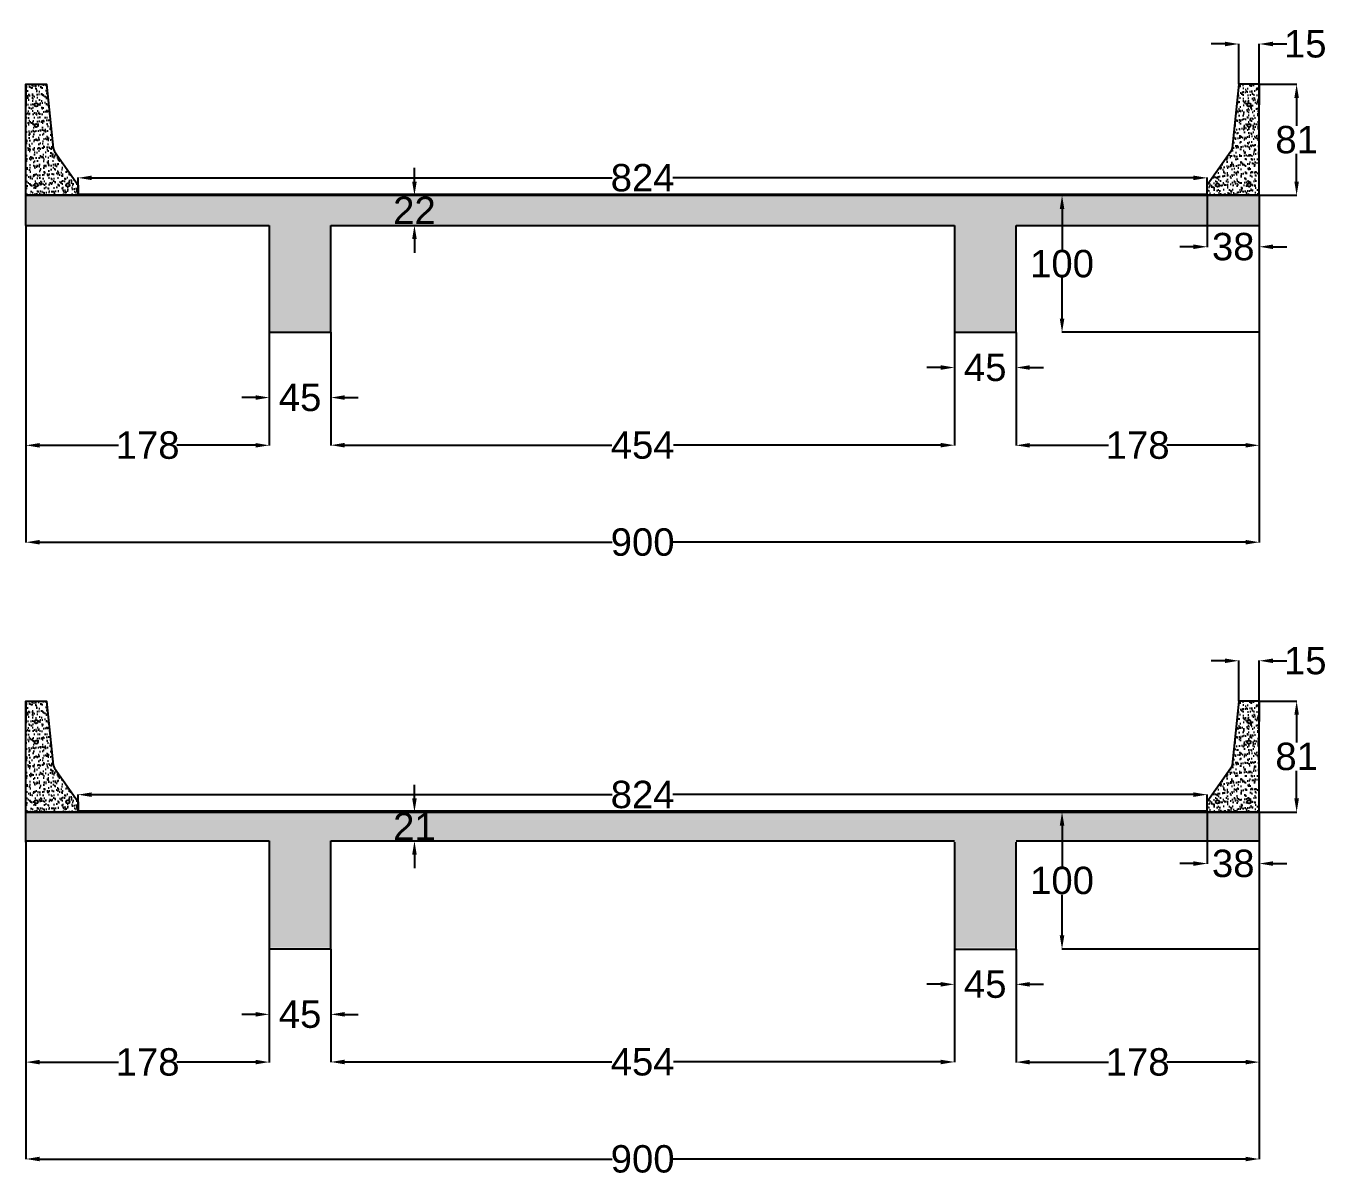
# Model space of a CAD drawing. Header units: millimetres. Extents: x -100 to 3488, y -647 to 193.
# Drawn here: x 1228 to 2177, y -647 to 193 of the extents above; entities that cross this region are included whole.
import ezdxf

# ---------------------------------------------------------------- set-up
doc = ezdxf.new("R2010")
doc.units = ezdxf.units.MM
for name, color, linetype in [('BARREIRA', 5, 'Continuous'), ('Cotas', 10, 'Continuous'), ('LONG. E TAB.', 3, 'Continuous'), ('PAVIMENTO', 250, 'Continuous')]:
    doc.layers.add(name, color=color, linetype=linetype)
doc.styles.get("Standard").update_dxf_attribs({"font": 'arial.ttf'})
doc.dimstyles.new('Annotative', dxfattribs={"dimtxt": 0.15, "dimasz": 0.1, "dimexe": 0.1, "dimexo": 0.03, "dimgap": 0.09, "dimtad": 0, "dimtih": 1, "dimtoh": 1, "dimdec": 3, "dimzin": 0, "dimdsep": 46, "dimtxsty": 'Standard', "dimcen": 0.09, "dimadec": 0, "dimazin": 0, "dimtfac": 1, "dimtdec": 3, "dimtofl": 0, "dimtmove": 0, "dimatfit": 3, "dimfxl": 1, "dimtolj": 1, "dimtzin": 0, "dimarcsym": 1})
doc.dimstyles.get("Standard").update_dxf_attribs({"dimtxt": 0.18, "dimasz": 0.18, "dimexe": 0.18, "dimexo": 0.0625, "dimgap": 0.09, "dimtad": 0, "dimtih": 1, "dimtoh": 1, "dimdec": 4, "dimzin": 0, "dimdsep": 46, "dimtxsty": 'Standard', "dimcen": 0.09, "dimadec": 0, "dimazin": 0, "dimtfac": 1, "dimtdec": 4, "dimtofl": 0, "dimtmove": 0, "dimatfit": 3, "dimfxl": 1, "dimtolj": 1, "dimtzin": 0, "dimarcsym": 0})

# ---------------------------------------------------------------- blocks, each defined once
blk = doc.blocks.new('*D140')
at = {"color": 0, "lineweight": -2, "transparency": 16777216}
for p, q in [((1228.19, 47.46), (1228.19, -183.86)), ((2128.19, 47.46), (2128.19, -183.86)), ((1238.19, -183.68), (1656.04, -183.68)), ((2118.19, -183.68), (1700.34, -183.68))]:
    blk.add_line(p, q, dxfattribs=at)
at = {"color": 0, "transparency": 16777216}
for points in [[(1238.19, -182.01), (1238.19, -185.35), (1228.19, -183.68)], [(2118.19, -182.01), (2118.19, -185.35), (2128.19, -183.68)]]:
    blk.add_solid(points, dxfattribs=at)
at = {"layer": 'Defpoints', "color": 0, "transparency": 16777216}
for p in [(1228.19, 47.53), (2128.19, 47.53), (2128.19, -183.68)]:
    blk.add_point(p, dxfattribs=at)
at = {"color": 0, "transparency": 16777216, "insert": (1678.19, -183.68), "char_height": 20, "attachment_point": 5}
blk.add_mtext('\\A1;900', dxfattribs=at)
blk = doc.blocks.new('*D141')
at = {"color": 0, "lineweight": -2, "transparency": 16777216}
for p, q in [((1450.69, -30.45), (1450.69, -113.04)), ((1905.69, -30.53), (1905.69, -113.04)), ((1460.69, -112.86), (1655.65, -112.86)), ((1895.69, -112.86), (1700.74, -112.86))]:
    blk.add_line(p, q, dxfattribs=at)
at = {"color": 0, "transparency": 16777216}
for points in [[(1460.69, -111.19), (1460.69, -114.52), (1450.69, -112.86)], [(1895.69, -111.19), (1895.69, -114.52), (1905.69, -112.86)]]:
    blk.add_solid(points, dxfattribs=at)
at = {"layer": 'Defpoints', "color": 0, "transparency": 16777216}
for p in [(1450.69, -30.39), (1905.69, -30.47), (1905.69, -112.86)]:
    blk.add_point(p, dxfattribs=at)
at = {"color": 0, "transparency": 16777216, "insert": (1678.19, -112.86), "char_height": 20, "attachment_point": 5}
blk.add_mtext('\\A1;454', dxfattribs=at)
blk = doc.blocks.new('*D143')
at = {"color": 0, "lineweight": -2, "transparency": 16777216}
for p, q in [((1266.19, 70.39), (1266.19, 82.42)), ((1276.19, 82.24), (1656.04, 82.24)), ((2080.19, 82.24), (1700.35, 82.24)), ((2090.19, 70.39), (2090.19, 82.42))]:
    blk.add_line(p, q, dxfattribs=at)
at = {"color": 0, "transparency": 16777216}
for points in [[(1276.19, 83.91), (1276.19, 80.57), (1266.19, 82.24)], [(2080.19, 83.91), (2080.19, 80.57), (2090.19, 82.24)]]:
    blk.add_solid(points, dxfattribs=at)
at = {"layer": 'Defpoints', "color": 0, "transparency": 16777216}
for p in [(2090.19, 82.24), (1266.19, 70.33), (2090.19, 70.33)]:
    blk.add_point(p, dxfattribs=at)
at = {"color": 0, "transparency": 16777216, "insert": (1678.19, 82.24), "char_height": 20, "attachment_point": 5}
blk.add_mtext('\\A1;824', dxfattribs=at)
blk = doc.blocks.new('*D147')
at = {"color": 0, "lineweight": -2, "transparency": 16777216}
for p, q in [((2128.26, 150.53), (2155.63, 150.53)), ((2155.45, 140.53), (2155.45, 120.33)), ((2155.45, 79.53), (2155.45, 99.72)), ((2128.26, 69.53), (2155.63, 69.53))]:
    blk.add_line(p, q, dxfattribs=at)
at = {"color": 0, "transparency": 16777216}
for points in [[(2153.79, 140.53), (2157.12, 140.53), (2155.45, 150.53)], [(2153.79, 79.53), (2157.12, 79.53), (2155.45, 69.53)]]:
    blk.add_solid(points, dxfattribs=at)
at = {"layer": 'Defpoints', "color": 0, "transparency": 16777216}
for p in [(2128.19, 150.53), (2128.19, 69.53), (2155.45, 69.53)]:
    blk.add_point(p, dxfattribs=at)
at = {"color": 0, "transparency": 16777216, "insert": (2155.45, 110.03), "char_height": 20, "attachment_point": 5}
blk.add_mtext('\\A1;81', dxfattribs=at)
blk = doc.blocks.new('*D149')
at = {"color": 0, "lineweight": -2, "transparency": 16777216}
for p, q in [((2090.19, 69.46), (2090.19, 31.77)), ((2128.19, 69.46), (2128.19, 31.77)), ((2080.19, 31.95), (2070.19, 31.95)), ((2138.19, 31.95), (2148.19, 31.95))]:
    blk.add_line(p, q, dxfattribs=at)
at = {"color": 0, "transparency": 16777216}
for points in [[(2080.19, 33.62), (2080.19, 30.29), (2090.19, 31.95)], [(2138.19, 33.62), (2138.19, 30.29), (2128.19, 31.95)]]:
    blk.add_solid(points, dxfattribs=at)
at = {"layer": 'Defpoints', "color": 0, "transparency": 16777216}
for p in [(2090.19, 69.53), (2128.19, 69.53), (2090.19, 31.95)]:
    blk.add_point(p, dxfattribs=at)
at = {"color": 0, "transparency": 16777216, "insert": (2109.19, 31.95), "char_height": 20, "attachment_point": 5}
blk.add_mtext('\\A1;38', dxfattribs=at)
blk = doc.blocks.new('*D150')
at = {"color": 0, "lineweight": -2, "transparency": 16777216}
for p, q in [((1905.69, -30.53), (1905.69, -56.36)), ((1950.69, -30.54), (1950.69, -56.36)), ((1895.69, -56.18), (1885.69, -56.18)), ((1960.69, -56.18), (1970.69, -56.18))]:
    blk.add_line(p, q, dxfattribs=at)
at = {"color": 0, "transparency": 16777216}
for points in [[(1895.69, -54.51), (1895.69, -57.85), (1905.69, -56.18)], [(1960.69, -54.51), (1960.69, -57.85), (1950.69, -56.18)]]:
    blk.add_solid(points, dxfattribs=at)
at = {"layer": 'Defpoints', "color": 0, "transparency": 16777216}
for p in [(1905.69, -30.47), (1950.69, -30.47), (1950.69, -56.18)]:
    blk.add_point(p, dxfattribs=at)
at = {"color": 0, "transparency": 16777216, "insert": (1928.19, -56.18), "char_height": 20, "attachment_point": 5}
blk.add_mtext('\\A1;45', dxfattribs=at)
blk = doc.blocks.new('*D151')
at = {"color": 0, "lineweight": -2, "transparency": 16777216}
for p, q in [((1405.69, -30.45), (1405.69, -78.27)), ((1450.69, -30.45), (1450.69, -78.27)), ((1395.69, -78.09), (1385.69, -78.09)), ((1460.69, -78.09), (1470.69, -78.09))]:
    blk.add_line(p, q, dxfattribs=at)
at = {"color": 0, "transparency": 16777216}
for points in [[(1395.69, -76.43), (1395.69, -79.76), (1405.69, -78.09)], [(1460.69, -76.43), (1460.69, -79.76), (1450.69, -78.09)]]:
    blk.add_solid(points, dxfattribs=at)
at = {"layer": 'Defpoints', "color": 0, "transparency": 16777216}
for p in [(1405.69, -30.39), (1450.69, -30.39), (1405.69, -78.09)]:
    blk.add_point(p, dxfattribs=at)
at = {"color": 0, "transparency": 16777216, "insert": (1428.19, -78.09), "char_height": 20, "attachment_point": 5}
blk.add_mtext('\\A1;45', dxfattribs=at)
blk = doc.blocks.new('*D152')
at = {"color": 0, "lineweight": -2, "transparency": 16777216}
for p, q in [((2128.19, 47.46), (2128.19, -113.13)), ((1950.69, -30.54), (1950.69, -113.13)), ((1960.69, -112.95), (2018.18, -112.95)), ((2118.19, -112.95), (2060.71, -112.95))]:
    blk.add_line(p, q, dxfattribs=at)
at = {"color": 0, "transparency": 16777216}
for points in [[(1960.69, -111.28), (1960.69, -114.61), (1950.69, -112.95)], [(2118.19, -111.28), (2118.19, -114.61), (2128.19, -112.95)]]:
    blk.add_solid(points, dxfattribs=at)
at = {"layer": 'Defpoints', "color": 0, "transparency": 16777216}
for p in [(2128.19, 47.53), (1950.69, -30.47), (2128.19, -112.95)]:
    blk.add_point(p, dxfattribs=at)
at = {"color": 0, "transparency": 16777216, "insert": (2039.44, -112.95), "char_height": 20, "attachment_point": 5}
blk.add_mtext('\\A1;178', dxfattribs=at)
blk = doc.blocks.new('*D153')
at = {"color": 0, "lineweight": -2, "transparency": 16777216}
for p, q in [((1405.69, -30.45), (1405.69, -113.13)), ((1228.19, -52.54), (1228.19, -113.13)), ((1238.19, -112.95), (1295.68, -112.95)), ((1395.69, -112.95), (1338.21, -112.95))]:
    blk.add_line(p, q, dxfattribs=at)
at = {"color": 0, "transparency": 16777216}
for points in [[(1238.19, -111.28), (1238.19, -114.61), (1228.19, -112.95)], [(1395.69, -111.28), (1395.69, -114.61), (1405.69, -112.95)]]:
    blk.add_solid(points, dxfattribs=at)
at = {"layer": 'Defpoints', "color": 0, "transparency": 16777216}
for p in [(1405.69, -30.39), (1228.19, -52.47), (1228.19, -112.95)]:
    blk.add_point(p, dxfattribs=at)
at = {"color": 0, "transparency": 16777216, "insert": (1316.94, -112.95), "char_height": 20, "attachment_point": 5}
blk.add_mtext('\\A1;178', dxfattribs=at)
blk = doc.blocks.new('*D134')
at = {"layer": 'Cotas', "color": 0, "lineweight": -2, "ltscale": 80, "transparency": 16777216}
for p, q in [((1461.44, 70.23), (1461.44, 70.09)), ((1461.44, 69.63), (1461.44, 69.76)), ((1461.47, 70.33), (1461.54, 70.33)), ((1461.47, 69.53), (1461.54, 69.53))]:
    blk.add_line(p, q, dxfattribs=at)
at = {"layer": 'Cotas', "color": 0, "ltscale": 80, "transparency": 16777216}
for points in [[(1461.43, 70.23), (1461.46, 70.23), (1461.44, 70.33)], [(1461.43, 69.63), (1461.46, 69.63), (1461.44, 69.53)]]:
    blk.add_solid(points, dxfattribs=at)
at = {"layer": 'Defpoints', "color": 0, "ltscale": 80, "transparency": 16777216}
for p in [(1461.44, 70.33), (1461.44, 70.33), (1461.44, 69.53)]:
    blk.add_point(p, dxfattribs=at)
at = {"layer": 'Cotas', "color": 0, "ltscale": 80, "transparency": 16777216, "insert": (1461.44, 69.93), "char_height": 0.15, "attachment_point": 5}
blk.add_mtext('\\A1;0.800', dxfattribs=at)
blk = doc.blocks.new('*D138')
at = {"color": 0, "lineweight": -2, "transparency": 16777216}
for p, q in [((2128.13, 69.53), (1984.08, 69.53)), ((1984.26, 59.53), (1984.26, 29.82)), ((1984.26, -20.49), (1984.26, 9.22)), ((2128.13, -30.49), (1984.08, -30.49))]:
    blk.add_line(p, q, dxfattribs=at)
at = {"color": 0, "transparency": 16777216}
for points in [[(1982.59, 59.53), (1985.93, 59.53), (1984.26, 69.53)], [(1982.59, -20.49), (1985.93, -20.49), (1984.26, -30.49)]]:
    blk.add_solid(points, dxfattribs=at)
at = {"layer": 'Defpoints', "color": 0, "transparency": 16777216}
for p in [(2128.19, 69.53), (1984.26, -30.49), (2128.19, -30.49)]:
    blk.add_point(p, dxfattribs=at)
at = {"color": 0, "transparency": 16777216, "insert": (1984.26, 19.52), "char_height": 20, "attachment_point": 5}
blk.add_mtext('\\A1;100', dxfattribs=at)
blk = doc.blocks.new('*D181')
at = {"color": 0, "lineweight": -2, "transparency": 16777216}
for p, q in [((2103.19, 179.95), (2093.19, 179.95)), ((2113.19, 150.59), (2113.19, 180.13)), ((2128.19, 150.59), (2128.19, 180.13)), ((2138.19, 179.95), (2148.19, 179.95))]:
    blk.add_line(p, q, dxfattribs=at)
at = {"color": 0, "transparency": 16777216}
for points in [[(2103.19, 181.62), (2103.19, 178.29), (2113.19, 179.95)], [(2138.19, 181.62), (2138.19, 178.29), (2128.19, 179.95)]]:
    blk.add_solid(points, dxfattribs=at)
at = {"layer": 'Defpoints', "color": 0, "transparency": 16777216}
for p in [(2128.19, 179.95), (2113.19, 150.53), (2128.19, 150.53)]:
    blk.add_point(p, dxfattribs=at)
at = {"color": 0, "transparency": 16777216, "insert": (2161.74, 179.95), "char_height": 20, "attachment_point": 5}
blk.add_mtext('\\A1;15', dxfattribs=at)
blk = doc.blocks.new('*D182')
at = {"color": 0, "lineweight": -2, "transparency": 16777216}
for p, q in [((1511.67, 79.53), (1511.67, 89.53)), ((1450.76, 69.53), (1511.85, 69.53)), ((1450.76, 47.53), (1511.85, 47.53)), ((1511.67, 37.53), (1511.67, 27.53))]:
    blk.add_line(p, q, dxfattribs=at)
at = {"color": 0, "transparency": 16777216}
for points in [[(1510, 79.53), (1513.33, 79.53), (1511.67, 69.53)], [(1510, 37.53), (1513.33, 37.53), (1511.67, 47.53)]]:
    blk.add_solid(points, dxfattribs=at)
at = {"layer": 'Defpoints', "color": 0, "transparency": 16777216}
for p in [(1450.69, 69.53), (1511.67, 69.53), (1450.69, 47.53)]:
    blk.add_point(p, dxfattribs=at)
at = {"color": 0, "transparency": 16777216, "insert": (1511.67, 58.53), "char_height": 20, "attachment_point": 5}
blk.add_mtext('\\A1;22', dxfattribs=at)
blk = doc.blocks.new('*D185')
at = {"color": 0, "lineweight": -2, "transparency": 16777216}
for p, q in [((1228.19, -402.68), (1228.19, -634.01)), ((2128.19, -402.68), (2128.19, -634.01)), ((1238.19, -633.83), (1656.04, -633.83)), ((2118.19, -633.83), (1700.34, -633.83))]:
    blk.add_line(p, q, dxfattribs=at)
at = {"color": 0, "transparency": 16777216}
for points in [[(1238.19, -632.16), (1238.19, -635.49), (1228.19, -633.83)], [(2118.19, -632.16), (2118.19, -635.49), (2128.19, -633.83)]]:
    blk.add_solid(points, dxfattribs=at)
at = {"layer": 'Defpoints', "color": 0, "transparency": 16777216}
for p in [(1228.19, -402.62), (2128.19, -402.62), (2128.19, -633.83)]:
    blk.add_point(p, dxfattribs=at)
at = {"color": 0, "transparency": 16777216, "insert": (1678.19, -633.83), "char_height": 20, "attachment_point": 5}
blk.add_mtext('\\A1;900', dxfattribs=at)
blk = doc.blocks.new('*D186')
at = {"color": 0, "lineweight": -2, "transparency": 16777216}
for p, q in [((1450.69, -480.59), (1450.69, -563.18)), ((1905.69, -480.68), (1905.69, -563.18)), ((1460.69, -563), (1655.65, -563)), ((1895.69, -563), (1700.74, -563))]:
    blk.add_line(p, q, dxfattribs=at)
at = {"color": 0, "transparency": 16777216}
for points in [[(1460.69, -561.34), (1460.69, -564.67), (1450.69, -563)], [(1895.69, -561.34), (1895.69, -564.67), (1905.69, -563)]]:
    blk.add_solid(points, dxfattribs=at)
at = {"layer": 'Defpoints', "color": 0, "transparency": 16777216}
for p in [(1450.69, -480.53), (1905.69, -480.61), (1905.69, -563)]:
    blk.add_point(p, dxfattribs=at)
at = {"color": 0, "transparency": 16777216, "insert": (1678.19, -563), "char_height": 20, "attachment_point": 5}
blk.add_mtext('\\A1;454', dxfattribs=at)
blk = doc.blocks.new('*D187')
at = {"color": 0, "lineweight": -2, "transparency": 16777216}
for p, q in [((1266.19, -379.76), (1266.19, -367.73)), ((1276.19, -367.91), (1656.04, -367.91)), ((2080.19, -367.91), (1700.35, -367.91)), ((2090.19, -379.76), (2090.19, -367.73))]:
    blk.add_line(p, q, dxfattribs=at)
at = {"color": 0, "transparency": 16777216}
for points in [[(1276.19, -366.24), (1276.19, -369.57), (1266.19, -367.91)], [(2080.19, -366.24), (2080.19, -369.57), (2090.19, -367.91)]]:
    blk.add_solid(points, dxfattribs=at)
at = {"layer": 'Defpoints', "color": 0, "transparency": 16777216}
for p in [(2090.19, -367.91), (1266.19, -379.82), (2090.19, -379.82)]:
    blk.add_point(p, dxfattribs=at)
at = {"color": 0, "transparency": 16777216, "insert": (1678.19, -367.91), "char_height": 20, "attachment_point": 5}
blk.add_mtext('\\A1;824', dxfattribs=at)
blk = doc.blocks.new('*D188')
at = {"color": 0, "lineweight": -2, "transparency": 16777216}
for p, q in [((2128.26, -299.62), (2155.63, -299.62)), ((2155.45, -309.62), (2155.45, -329.82)), ((2155.45, -370.62), (2155.45, -350.42)), ((2128.26, -380.62), (2155.63, -380.62))]:
    blk.add_line(p, q, dxfattribs=at)
at = {"color": 0, "transparency": 16777216}
for points in [[(2153.79, -309.62), (2157.12, -309.62), (2155.45, -299.62)], [(2153.79, -370.62), (2157.12, -370.62), (2155.45, -380.62)]]:
    blk.add_solid(points, dxfattribs=at)
at = {"layer": 'Defpoints', "color": 0, "transparency": 16777216}
for p in [(2128.19, -299.62), (2128.19, -380.62), (2155.45, -380.62)]:
    blk.add_point(p, dxfattribs=at)
at = {"color": 0, "transparency": 16777216, "insert": (2155.45, -340.12), "char_height": 20, "attachment_point": 5}
blk.add_mtext('\\A1;81', dxfattribs=at)
blk = doc.blocks.new('*D189')
at = {"color": 0, "lineweight": -2, "transparency": 16777216}
for p, q in [((2090.19, -380.68), (2090.19, -418.37)), ((2128.19, -380.68), (2128.19, -418.37)), ((2080.19, -418.19), (2070.19, -418.19)), ((2138.19, -418.19), (2148.19, -418.19))]:
    blk.add_line(p, q, dxfattribs=at)
at = {"color": 0, "transparency": 16777216}
for points in [[(2080.19, -416.53), (2080.19, -419.86), (2090.19, -418.19)], [(2138.19, -416.53), (2138.19, -419.86), (2128.19, -418.19)]]:
    blk.add_solid(points, dxfattribs=at)
at = {"layer": 'Defpoints', "color": 0, "transparency": 16777216}
for p in [(2090.19, -380.62), (2128.19, -380.62), (2090.19, -418.19)]:
    blk.add_point(p, dxfattribs=at)
at = {"color": 0, "transparency": 16777216, "insert": (2109.19, -418.19), "char_height": 20, "attachment_point": 5}
blk.add_mtext('\\A1;38', dxfattribs=at)
blk = doc.blocks.new('*D190')
at = {"color": 0, "lineweight": -2, "transparency": 16777216}
for p, q in [((1905.69, -480.68), (1905.69, -506.51)), ((1950.69, -480.68), (1950.69, -506.51)), ((1895.69, -506.33), (1885.69, -506.33)), ((1960.69, -506.33), (1970.69, -506.33))]:
    blk.add_line(p, q, dxfattribs=at)
at = {"color": 0, "transparency": 16777216}
for points in [[(1895.69, -504.66), (1895.69, -507.99), (1905.69, -506.33)], [(1960.69, -504.66), (1960.69, -507.99), (1950.69, -506.33)]]:
    blk.add_solid(points, dxfattribs=at)
at = {"layer": 'Defpoints', "color": 0, "transparency": 16777216}
for p in [(1905.69, -480.61), (1950.69, -480.62), (1950.69, -506.33)]:
    blk.add_point(p, dxfattribs=at)
at = {"color": 0, "transparency": 16777216, "insert": (1928.19, -506.33), "char_height": 20, "attachment_point": 5}
blk.add_mtext('\\A1;45', dxfattribs=at)
blk = doc.blocks.new('*D191')
at = {"color": 0, "lineweight": -2, "transparency": 16777216}
for p, q in [((1405.69, -480.59), (1405.69, -528.42)), ((1450.69, -480.59), (1450.69, -528.42)), ((1395.69, -528.24), (1385.69, -528.24)), ((1460.69, -528.24), (1470.69, -528.24))]:
    blk.add_line(p, q, dxfattribs=at)
at = {"color": 0, "transparency": 16777216}
for points in [[(1395.69, -526.57), (1395.69, -529.9), (1405.69, -528.24)], [(1460.69, -526.57), (1460.69, -529.9), (1450.69, -528.24)]]:
    blk.add_solid(points, dxfattribs=at)
at = {"layer": 'Defpoints', "color": 0, "transparency": 16777216}
for p in [(1405.69, -480.53), (1450.69, -480.53), (1405.69, -528.24)]:
    blk.add_point(p, dxfattribs=at)
at = {"color": 0, "transparency": 16777216, "insert": (1428.19, -528.24), "char_height": 20, "attachment_point": 5}
blk.add_mtext('\\A1;45', dxfattribs=at)
blk = doc.blocks.new('*D192')
at = {"color": 0, "lineweight": -2, "transparency": 16777216}
for p, q in [((2128.19, -402.68), (2128.19, -563.27)), ((1950.69, -480.68), (1950.69, -563.27)), ((1960.69, -563.09), (2018.18, -563.09)), ((2118.19, -563.09), (2060.71, -563.09))]:
    blk.add_line(p, q, dxfattribs=at)
at = {"color": 0, "transparency": 16777216}
for points in [[(1960.69, -561.42), (1960.69, -564.76), (1950.69, -563.09)], [(2118.19, -561.42), (2118.19, -564.76), (2128.19, -563.09)]]:
    blk.add_solid(points, dxfattribs=at)
at = {"layer": 'Defpoints', "color": 0, "transparency": 16777216}
for p in [(2128.19, -402.62), (1950.69, -480.62), (2128.19, -563.09)]:
    blk.add_point(p, dxfattribs=at)
at = {"color": 0, "transparency": 16777216, "insert": (2039.44, -563.09), "char_height": 20, "attachment_point": 5}
blk.add_mtext('\\A1;178', dxfattribs=at)
blk = doc.blocks.new('*D193')
at = {"color": 0, "lineweight": -2, "transparency": 16777216}
for p, q in [((1405.69, -480.59), (1405.69, -563.27)), ((1228.19, -502.68), (1228.19, -563.27)), ((1238.19, -563.09), (1295.68, -563.09)), ((1395.69, -563.09), (1338.21, -563.09))]:
    blk.add_line(p, q, dxfattribs=at)
at = {"color": 0, "transparency": 16777216}
for points in [[(1238.19, -561.42), (1238.19, -564.76), (1228.19, -563.09)], [(1395.69, -561.42), (1395.69, -564.76), (1405.69, -563.09)]]:
    blk.add_solid(points, dxfattribs=at)
at = {"layer": 'Defpoints', "color": 0, "transparency": 16777216}
for p in [(1405.69, -480.53), (1228.19, -502.62), (1228.19, -563.09)]:
    blk.add_point(p, dxfattribs=at)
at = {"color": 0, "transparency": 16777216, "insert": (1316.94, -563.09), "char_height": 20, "attachment_point": 5}
blk.add_mtext('\\A1;178', dxfattribs=at)
blk = doc.blocks.new('*D183')
at = {"layer": 'Cotas', "color": 0, "lineweight": -2, "ltscale": 80, "transparency": 16777216}
for p, q in [((1461.44, -379.92), (1461.44, -380.05)), ((1461.44, -380.52), (1461.44, -380.39)), ((1461.47, -379.82), (1461.54, -379.82)), ((1461.47, -380.62), (1461.54, -380.62))]:
    blk.add_line(p, q, dxfattribs=at)
at = {"layer": 'Cotas', "color": 0, "ltscale": 80, "transparency": 16777216}
for points in [[(1461.43, -379.92), (1461.46, -379.92), (1461.44, -379.82)], [(1461.43, -380.52), (1461.46, -380.52), (1461.44, -380.62)]]:
    blk.add_solid(points, dxfattribs=at)
at = {"layer": 'Defpoints', "color": 0, "ltscale": 80, "transparency": 16777216}
for p in [(1461.44, -379.82), (1461.44, -379.82), (1461.44, -380.62)]:
    blk.add_point(p, dxfattribs=at)
at = {"layer": 'Cotas', "color": 0, "ltscale": 80, "transparency": 16777216, "insert": (1461.44, -380.22), "char_height": 0.15, "attachment_point": 5}
blk.add_mtext('\\A1;0.800', dxfattribs=at)
blk = doc.blocks.new('*D184')
at = {"color": 0, "lineweight": -2, "transparency": 16777216}
for p, q in [((2128.13, -380.62), (1984.08, -380.62)), ((1984.26, -390.62), (1984.26, -420.33)), ((1984.26, -470.64), (1984.26, -440.93)), ((2128.13, -480.64), (1984.08, -480.64))]:
    blk.add_line(p, q, dxfattribs=at)
at = {"color": 0, "transparency": 16777216}
for points in [[(1982.59, -390.62), (1985.93, -390.62), (1984.26, -380.62)], [(1982.59, -470.64), (1985.93, -470.64), (1984.26, -480.64)]]:
    blk.add_solid(points, dxfattribs=at)
at = {"layer": 'Defpoints', "color": 0, "transparency": 16777216}
for p in [(2128.19, -380.62), (1984.26, -480.64), (2128.19, -480.64)]:
    blk.add_point(p, dxfattribs=at)
at = {"color": 0, "transparency": 16777216, "insert": (1984.26, -430.63), "char_height": 20, "attachment_point": 5}
blk.add_mtext('\\A1;100', dxfattribs=at)
blk = doc.blocks.new('*D195')
at = {"color": 0, "lineweight": -2, "transparency": 16777216}
for p, q in [((2103.19, -270.19), (2093.19, -270.19)), ((2113.19, -299.56), (2113.19, -270.01)), ((2128.19, -299.56), (2128.19, -270.01)), ((2138.19, -270.19), (2148.19, -270.19))]:
    blk.add_line(p, q, dxfattribs=at)
at = {"color": 0, "transparency": 16777216}
for points in [[(2103.19, -268.52), (2103.19, -271.86), (2113.19, -270.19)], [(2138.19, -268.52), (2138.19, -271.86), (2128.19, -270.19)]]:
    blk.add_solid(points, dxfattribs=at)
at = {"layer": 'Defpoints', "color": 0, "transparency": 16777216}
for p in [(2128.19, -270.19), (2113.19, -299.62), (2128.19, -299.62)]:
    blk.add_point(p, dxfattribs=at)
at = {"color": 0, "transparency": 16777216, "insert": (2161.74, -270.19), "char_height": 20, "attachment_point": 5}
blk.add_mtext('\\A1;15', dxfattribs=at)
blk = doc.blocks.new('*D194')
at = {"color": 0, "lineweight": -2, "transparency": 16777216}
for p, q in [((1511.67, -370.62), (1511.67, -360.62)), ((1450.76, -380.62), (1511.85, -380.62)), ((1450.76, -401.62), (1511.85, -401.62)), ((1511.67, -411.62), (1511.67, -421.62))]:
    blk.add_line(p, q, dxfattribs=at)
at = {"color": 0, "transparency": 16777216}
for points in [[(1510, -370.62), (1513.33, -370.62), (1511.67, -380.62)], [(1510, -411.62), (1513.33, -411.62), (1511.67, -401.62)]]:
    blk.add_solid(points, dxfattribs=at)
at = {"layer": 'Defpoints', "color": 0, "transparency": 16777216}
for p in [(1450.69, -380.62), (1511.67, -380.62), (1450.69, -401.62)]:
    blk.add_point(p, dxfattribs=at)
at = {"color": 0, "transparency": 16777216, "insert": (1511.67, -391.12), "char_height": 20, "attachment_point": 5}
blk.add_mtext('\\A1;21', dxfattribs=at)

msp = doc.modelspace()

# ---------------------------------------------------------------- hatches: boundary and pattern name
at = {"layer": 'Defpoints', "ltscale": 80}
h = msp.add_hatch(dxfattribs=at)
h.set_pattern_fill('AR-SAND', color=5, scale=0.1)
edge = h.paths.add_edge_path()
edge.add_line((1228.19427, 69.52578), (1235.69427, 69.52578))
edge.add_line((1235.69427, 69.52578), (1266.19427, 69.52578))
edge.add_line((1266.19427, 69.52578), (1266.19427, 70.32578))
edge.add_line((1266.19427, 70.32578), (1266.19427, 77.02578))
edge.add_line((1266.19427, 77.02578), (1248.49133, 102.30125))
edge.add_spline(control_points=[(1249.04, 101.51788), (1248.55596, 102.20897), (1248.14374, 103.01094), (1248.05632, 103.85014)], knot_values=[0, 0, 0, 0, 0.025312175, 0.025312175, 0.025312175, 0.025312175], degree=3, periodic=0)
edge.add_line((1248.05632, 103.85014), (1243.19427, 150.52578))
edge.add_line((1243.19427, 150.52578), (1228.19427, 150.52578))
edge.add_line((1228.19427, 150.52578), (1228.19427, 135.52578))
edge.add_line((1228.19427, 135.52578), (1228.19427, 69.52578))
h.paths.add_polyline_path([(1236.94427, 77.02578, -1), (1234.44427, 77.02578, -1)], flags=16)
h.paths.add_polyline_path([(1259.94427, 77.02578, -1), (1257.44427, 77.02578, -1)], flags=16)
h.paths.add_polyline_path([(1234.44427, 120.52578, -1), (1236.94427, 120.52578, -1)], flags=16)
h.paths.add_polyline_path([(1234.44427, 135.52578, -1), (1236.94427, 135.52578, -1)], flags=16)
h = msp.add_hatch(dxfattribs=at)
h.set_pattern_fill('AR-SAND', color=5, scale=0.1)
h.set_pattern_definition([(37.5, (-24279.864, -14300.0577), (-0.16000313, 4.89413237), [0, -3.8608, 0, -4.318, 0, -4.1275]), (7.5, (-24279.864, -14300.058), (4.4952328, 7.168251), [0, -2.0828, 0, -3.4798, 0, -1.3335]), (327.5, (-24282.9882, -14300.0577), (7.9099237, 0.01437185), [0, -1.27, 0, -4.572, 0, -5.969]), (317.5, (-24282.988, -14300.058), (7.6355645, 2.2292932), [0, -0.635, 0, -2.9972, 0, -3.429])])
edge = h.paths.add_edge_path()
edge.add_line((2090.19427, 77.02578), (2090.19427, 69.52578))
edge.add_line((2090.19427, 69.52578), (2097.69427, 69.52578))
edge.add_line((2097.69427, 69.52578), (2128.19427, 69.52578))
edge.add_line((2128.19427, 69.52578), (2128.19427, 150.52578))
edge.add_line((2128.19427, 150.52578), (2113.19427, 150.52578))
edge.add_line((2113.19427, 150.52578), (2108.25254, 103.08518))
edge.add_spline(control_points=[(2108.33223, 103.85014), (2108.24481, 103.01094), (2107.83259, 102.20897), (2107.34855, 101.51788)], knot_values=[0, 0, 0, 0, 0.025312175, 0.025312175, 0.025312175, 0.025312175], degree=3, periodic=0)
edge.add_line((2107.34855, 101.51788), (2090.19427, 77.02578))
h.paths.add_polyline_path([(2121.94427, 77.02578, -1), (2119.44427, 77.02578, -1)], flags=16)
h.paths.add_polyline_path([(2098.94427, 77.02578, -1), (2096.44427, 77.02578, -1)], flags=16)
h.paths.add_polyline_path([(2119.44427, 120.52578, -1), (2121.94427, 120.52578, -1)], flags=16)
h.paths.add_polyline_path([(2119.44427, 135.52578, -1), (2121.94427, 135.52578, -1)], flags=16)
at = {"layer": 'Defpoints', "ltscale": 80, "transparency": 33554687}
h = msp.add_hatch(dxfattribs=at)
h.set_pattern_fill('AR-CONC', color=3, scale=0.1)
h.paths.add_polyline_path([(2128.19427, 69.52578), (2120.69427, 69.52578), (2090.19427, 69.52578), (1228.19427, 69.52578), (1228.19427, 47.52578), (1405.69427, 47.52578), (1405.69427, -30.47422), (1406.34497, -30.38548), (1450.69388, -30.38549), (1450.69427, 47.52577), (1905.69427, 47.52578), (1905.69427, -30.47233), (1950.69427, -30.47233), (1950.69427, 47.52578), (2128.19427, 47.52578)])
at = {"layer": 'Defpoints', "ltscale": 80, "true_color": 0x000000}
h = msp.add_hatch(color=18, dxfattribs=at)
h.dxf.hatch_style = 1
h.paths.add_polyline_path([(1266.19427, 70.32578), (1266.19427, 69.52578), (2090.19427, 69.52578), (2090.19427, 70.32578)])
at = {"layer": 'Defpoints', "ltscale": 80}
h = msp.add_hatch(dxfattribs=at)
h.set_pattern_fill('AR-SAND', color=5, scale=0.1)
h.set_pattern_definition([(37.5, (0, -450.1443), (-0.160003, 4.894132), [0, -3.8608, 0, -4.318, 0, -4.1275]), (7.5, (0, -450.1443), (4.495233, 7.16825), [0, -2.0828, 0, -3.4798, 0, -1.3335]), (327.5, (-3.124, -450.1443), (7.909924, 0.014372), [0, -1.27, 0, -4.572, 0, -5.969]), (317.5, (-3.124, -450.144), (7.635565, 2.229293), [0, -0.635, 0, -2.9972, 0, -3.429])])
edge = h.paths.add_edge_path()
edge.add_line((1228.19427, -380.61856), (1235.69427, -380.61856))
edge.add_line((1235.69427, -380.61856), (1266.19427, -380.61856))
edge.add_line((1266.19427, -380.61856), (1266.19427, -379.81856))
edge.add_line((1266.19427, -379.81856), (1266.19427, -373.11856))
edge.add_line((1266.19427, -373.11856), (1248.49133, -347.84309))
edge.add_spline(control_points=[(1249.04, -348.62646), (1248.55596, -347.93537), (1248.14374, -347.1334), (1248.05632, -346.2942)], knot_values=[0, 0, 0, 0, 0.025312175, 0.025312175, 0.025312175, 0.025312175], degree=3, periodic=0)
edge.add_line((1248.05632, -346.2942), (1243.19427, -299.61856))
edge.add_line((1243.19427, -299.61856), (1228.19427, -299.61856))
edge.add_line((1228.19427, -299.61856), (1228.19427, -314.61856))
edge.add_line((1228.19427, -314.61856), (1228.19427, -380.61856))
h.paths.add_polyline_path([(1236.94427, -373.11856, -1), (1234.44427, -373.11856, -1)], flags=16)
h.paths.add_polyline_path([(1259.94427, -373.11856, -1), (1257.44427, -373.11856, -1)], flags=16)
h.paths.add_polyline_path([(1234.44427, -329.61856, -1), (1236.94427, -329.61856, -1)], flags=16)
h.paths.add_polyline_path([(1234.44427, -314.61856, -1), (1236.94427, -314.61856, -1)], flags=16)
h = msp.add_hatch(dxfattribs=at)
h.set_pattern_fill('AR-SAND', color=5, scale=0.1)
h.set_pattern_definition([(37.5, (-24279.864, -14750.202), (-0.16000313, 4.89413237), [0, -3.8608, 0, -4.318, 0, -4.1275]), (7.5, (-24279.864, -14750.202), (4.4952328, 7.168251), [0, -2.0828, 0, -3.4798, 0, -1.3335]), (327.5, (-24282.9882, -14750.202), (7.9099237, 0.01437185), [0, -1.27, 0, -4.572, 0, -5.969]), (317.5, (-24282.988, -14750.202), (7.6355645, 2.2292932), [0, -0.635, 0, -2.9972, 0, -3.429])])
edge = h.paths.add_edge_path()
edge.add_line((2090.19427, -373.11856), (2090.19427, -380.61856))
edge.add_line((2090.19427, -380.61856), (2097.69427, -380.61856))
edge.add_line((2097.69427, -380.61856), (2128.19427, -380.61856))
edge.add_line((2128.19427, -380.61856), (2128.19427, -299.61856))
edge.add_line((2128.19427, -299.61856), (2113.19427, -299.61856))
edge.add_line((2113.19427, -299.61856), (2108.25254, -347.05916))
edge.add_spline(control_points=[(2108.33223, -346.2942), (2108.24481, -347.1334), (2107.83259, -347.93537), (2107.34855, -348.62646)], knot_values=[0, 0, 0, 0, 0.025312175, 0.025312175, 0.025312175, 0.025312175], degree=3, periodic=0)
edge.add_line((2107.34855, -348.62646), (2090.19427, -373.11856))
h.paths.add_polyline_path([(2121.94427, -373.11856, -1), (2119.44427, -373.11856, -1)], flags=16)
h.paths.add_polyline_path([(2098.94427, -373.11856, -1), (2096.44427, -373.11856, -1)], flags=16)
h.paths.add_polyline_path([(2119.44427, -329.61856, -1), (2121.94427, -329.61856, -1)], flags=16)
h.paths.add_polyline_path([(2119.44427, -314.61856, -1), (2121.94427, -314.61856, -1)], flags=16)
at = {"layer": 'Defpoints', "ltscale": 80, "transparency": 33554687}
h = msp.add_hatch(dxfattribs=at)
h.set_pattern_fill('AR-CONC', color=3, scale=0.1)
h.set_pattern_definition([(50, (0, -449.144), (18.21847, -1.59391), [1.905, -20.955]), (355, (0, -449.144), (-3.52434, 19.10568), [1.524, -16.76406]), (100.4514, (1.518, -449.277), (14.69412, 17.51178), [1.619, -17.80902]), (46.1842, (0, -444.064), (27.1079, -4.20423), [2.8575, -31.4325]), (96.6356, (2.26, -444.415), (23.7404, 24.7426), [2.4285, -26.71356]), (351.1842, (0, -444.064), (23.7404, 24.7426), [2.286, -25.14597]), (21, (2.54, -445.334), (15.16144, -10.22652), [1.905, -20.955]), (326, (2.54, -445.334), (6.1802, 18.4188), [1.524, -16.764]), (71.4514, (3.803, -446.187), (21.34164, 8.19228), [1.619, -17.809]), (37.5, (0, -449.1443), (0.30886, 8.455504), [0, -16.5608, 0, -17.018, 0, -16.8275]), (7.5, (0, -449.144), (6.681966, 10.018057), [0, -9.7028, 0, -16.1798, 0, -6.4135]), (327.5, (-5.664, -449.144), (13.55906, -0.572874), [0, -6.35, 0, -19.812, 0, -26.289]), (317.5, (-8.204, -449.144), (14.81292, 2.54265), [0, -8.255, 0, -13.1572, 0, -18.669])])
h.paths.add_polyline_path([(2128.19427, -379.61856), (2120.69427, -379.61856), (2090.19427, -379.61856), (1228.19427, -379.61856), (1228.19427, -401.61856), (1405.69427, -401.61856), (1405.69427, -479.61856), (1406.34497, -479.52982), (1450.69388, -479.52983), (1450.69427, -401.61857), (1905.69427, -401.61856), (1905.69427, -479.61667), (1950.69427, -479.61667), (1950.69427, -401.61856), (2128.19427, -401.61856)])
at = {"layer": 'Defpoints', "ltscale": 80, "true_color": 0x000000}
h = msp.add_hatch(color=18, dxfattribs=at)
h.dxf.hatch_style = 1
h.paths.add_polyline_path([(1266.19427, -379.81856), (1266.19427, -380.61856), (2090.19427, -380.61856), (2090.19427, -379.81856)])

# ---------------------------------------------------------------- linework, layer by layer
at = {"layer": 'BARREIRA', "color": 5, "ltscale": 80}
for p, q in [((2113.19427, 150.52578), (2108.33223, 103.85014)), ((2128.19427, 150.52578), (2113.19427, 150.52578)), ((2128.19427, 69.52578), (2128.19427, 150.52578)), ((2107.34855, 101.51788), (2090.19427, 77.02578)), ((2090.19427, 69.52578), (2090.19427, 77.02578)), ((2128.19427, 69.52578), (2090.19427, 69.52578)), ((2090.19427, 69.52578), (2097.69427, 69.52578)), ((2113.19427, -299.61856), (2108.33223, -346.2942)), ((2128.19427, -299.61856), (2113.19427, -299.61856)), ((2128.19427, -380.61856), (2128.19427, -299.61856)), ((2107.34855, -348.62646), (2090.19427, -373.11856)), ((2090.19427, -380.61856), (2090.19427, -373.11856)), ((2128.19427, -380.61856), (2090.19427, -380.61856)), ((2090.19427, -380.61856), (2097.69427, -380.61856))]:
    msp.add_line(p, q, dxfattribs=at)
for points in [[(1248.05632, 103.85014, 0.123174718), (1249.04, 101.51788), (1266.19427, 77.02578), (1266.19427, 69.52578), (1228.19427, 69.52578), (1228.19427, 150.52578), (1243.19427, 150.52578), (1248.05632, 103.85014)], [(1248.05632, -346.2942, 0.123174718), (1249.04, -348.62646), (1266.19427, -373.11856), (1266.19427, -380.61856), (1228.19427, -380.61856), (1228.19427, -299.61856), (1243.19427, -299.61856), (1248.05632, -346.2942)]]:
    msp.add_lwpolyline(points, format="xyb", dxfattribs=at)
for centre in [(1235.69427, 135.52578), (2120.69427, 135.52578), (1235.69427, 120.52578), (2120.69427, 120.52578), (1235.69427, 77.02578), (1258.69427, 77.02578), (2097.69427, 77.02578), (2120.69427, 77.02578), (1235.69427, -314.61856), (2120.69427, -314.61856), (1235.69427, -329.61856), (2120.69427, -329.61856), (1235.69427, -373.11856), (1258.69427, -373.11856), (2097.69427, -373.11856), (2120.69427, -373.11856)]:
    msp.add_circle(centre, 1.25, dxfattribs=at)
at = {"layer": 'BARREIRA', "color": 5}
for points in [[(2108.33223, 103.85014), (2108.24481, 103.01094), (2107.83259, 102.20897), (2107.34855, 101.51788)], [(2108.33223, -346.2942), (2108.24481, -347.1334), (2107.83259, -347.93537), (2107.34855, -348.62646)]]:
    msp.add_open_spline(points, degree=3, dxfattribs=at)
at = {"layer": 'Defpoints', "color": 5, "ltscale": 80}
for p, q in [((1228.19427, 69.52578), (1228.19427, 150.52578)), ((1228.19427, 150.52578), (1243.19427, 150.52578)), ((1228.19427, 150.52578), (1228.19427, 135.52578)), ((1243.19427, 150.52578), (1248.05632, 103.85014)), ((2128.19427, 150.52578), (2128.19427, 135.52578)), ((1249.04, 101.51788), (1266.19427, 77.02578)), ((1266.19427, 69.52578), (1266.19427, 77.02578)), ((1228.19427, 69.52578), (1266.19427, 69.52578)), ((1228.19427, 69.52578), (1235.69427, 69.52578)), ((1266.19427, 69.52578), (1258.69427, 69.52578)), ((1266.19427, 69.52578), (1266.19427, 70.32578)), ((2128.19427, 69.52578), (2120.69427, 69.52578)), ((1228.19427, -380.61856), (1228.19427, -299.61856)), ((1228.19427, -299.61856), (1243.19427, -299.61856)), ((1228.19427, -299.61856), (1228.19427, -314.61856)), ((1243.19427, -299.61856), (1248.05632, -346.2942)), ((2128.19427, -299.61856), (2128.19427, -314.61856)), ((1249.04, -348.62646), (1266.19427, -373.11856)), ((1266.19427, -380.61856), (1266.19427, -373.11856)), ((1228.19427, -380.61856), (1266.19427, -380.61856)), ((1228.19427, -380.61856), (1235.69427, -380.61856)), ((1266.19427, -380.61856), (1258.69427, -380.61856)), ((1266.19427, -380.61856), (1266.19427, -379.81856)), ((2128.19427, -380.61856), (2120.69427, -380.61856))]:
    msp.add_line(p, q, dxfattribs=at)
at = {"layer": 'Defpoints', "ltscale": 80}
for p, q in [((1228.19427, 69.52578), (2128.19427, 69.52578)), ((1266.19427, 70.32578), (2090.19427, 70.32578)), ((1228.19427, -380.61856), (2128.19427, -380.61856)), ((1266.19427, -379.81856), (2090.19427, -379.81856))]:
    msp.add_line(p, q, dxfattribs=at)
at = {"layer": 'Defpoints', "color": 5}
for points in [[(1248.05632, 103.85014), (1248.14374, 103.01094), (1248.55596, 102.20897), (1249.04, 101.51788)], [(1248.05632, -346.2942), (1248.14374, -347.1334), (1248.55596, -347.93537), (1249.04, -348.62646)]]:
    msp.add_open_spline(points, degree=3, dxfattribs=at)
at = {"layer": 'LONG. E TAB.', "color": 3, "ltscale": 80}
for p, q in [((1228.19427, 47.52578), (1228.19427, 69.52578)), ((2128.19427, 69.52578), (2128.19427, 47.52578)), ((1228.19427, 47.52578), (1405.69427, 47.52578)), ((1405.69427, 47.52578), (1405.69427, -30.38548)), ((1450.69388, -30.38548), (1450.69427, 47.52578)), ((1450.69427, 47.52577), (1905.69427, 47.52578)), ((1905.69427, 47.52601), (1905.69427, -30.47021)), ((1950.69427, 47.52578), (2128.19427, 47.52578)), ((1411.34497, -30.38548), (1441.34497, -30.38548)), ((1228.19427, -402.61856), (1228.19427, -380.61856)), ((2128.19427, -380.61856), (2128.19427, -402.61856)), ((1228.19427, -401.61856), (1405.69427, -401.61856)), ((1405.69427, -401.61856), (1405.69427, -480.52982)), ((1450.69388, -480.52982), (1450.69388, -401.61857)), ((1450.69427, -401.61857), (1905.69427, -401.61856)), ((1905.69427, -402.61833), (1905.69427, -480.61455)), ((1950.69427, -401.61856), (2128.19427, -401.61856)), ((1411.34497, -480.52982), (1441.34497, -480.52982))]:
    msp.add_line(p, q, dxfattribs=at)
at = {"layer": 'LONG. E TAB.', "ltscale": 80}
for p, q in [((1228.19427, 69.52578), (2128.19427, 69.52578)), ((1228.19427, -380.61856), (2128.19427, -380.61856))]:
    msp.add_line(p, q, dxfattribs=at)
at = {"layer": 'LONG. E TAB.', "color": 3, "ltscale": 80}
for points in [[(1950.69427, -30.47422), (1950.69427, 47.52578)], [(1905.69427, -30.47021), (1950.69427, -30.47021)], [(1950.69427, -480.61856), (1950.69427, -402.61856)], [(1905.69427, -480.61455), (1950.69427, -480.61455)]]:
    msp.add_lwpolyline(points, dxfattribs=at)
at = {"layer": 'LONG. E TAB.', "ltscale": 80}
for points in [[(1405.69427, -30.38548), (1450.69388, -30.38548)], [(1405.69427, -480.52982), (1450.69388, -480.52982)]]:
    msp.add_lwpolyline(points, dxfattribs=at)
at = {"layer": 'PAVIMENTO', "color": 18, "ltscale": 80, "true_color": 0x000000}
for points in [[(1266.19427, 70.32578), (2090.19427, 70.32578), (2090.19427, 69.52578), (1266.19427, 69.52578)], [(1266.19427, -379.81856), (2090.19427, -379.81856), (2090.19427, -380.61856), (1266.19427, -380.61856)]]:
    msp.add_lwpolyline(points, close=True, dxfattribs=at)

# ---------------------------------------------------------------- dimensions: what is measured, and where the dimension line sits
at = {"color": 1}
for base, p1, p2, picture, middle in [((2128.19427, 179.9535), (2113.19427, 150.52578), (2128.19427, 150.52578), '*D181', (2161.74266, 179.9535)), ((2090.19427, 31.95174), (2128.19427, 69.52578), (2090.19427, 69.52578), '*D149', (2109.19427, 31.95174)), ((2128.19427, -183.68128), (1228.19427, 47.52578), (2128.19427, 47.52578), '*D140', (1678.19427, -183.68128)), ((2128.1942736145, -112.9467227551), (1950.6942736145, -30.474222283), (2128.1942736145, 47.525777717), '*D152', (2039.4442736145, -112.9467227551)), ((1228.1942736144, -112.9467227551), (1405.6942736144, -30.3854793645), (1228.1942736144, -52.474222283), '*D153', (1316.9442736144, -112.9467227551)), ((1405.69427, -78.09242), (1450.69388, -30.38548), (1405.69427, -30.38548), '*D151', (1428.19408, -78.09242)), ((1950.69427, -56.18116), (1905.69427, -30.47021), (1950.69427, -30.47422), '*D150', (1928.19427, -56.18116)), ((2128.19427, -270.19084), (2113.19427, -299.61856), (2128.19427, -299.61856), '*D195', (2161.74266, -270.19084)), ((2090.19427, -418.1926), (2128.19427, -380.61856), (2090.19427, -380.61856), '*D189', (2109.19427, -418.1926)), ((2128.19427, -633.82562), (1228.19427, -402.61856), (2128.19427, -402.61856), '*D185', (1678.19427, -633.82562)), ((2128.1942736145, -563.0910623043), (1950.6942736145, -480.6185618322), (2128.1942736145, -402.6185618322), '*D192', (2039.4442736145, -563.0910623043)), ((1228.1942736144, -563.0910623043), (1405.6942736144, -480.5298189137), (1228.1942736144, -502.6185618322), '*D193', (1316.9442736144, -563.0910623043)), ((1405.69427, -528.23676), (1450.69388, -480.52982), (1405.69427, -480.52982), '*D191', (1428.19408, -528.23676)), ((1950.69427, -506.3255), (1905.69427, -480.61455), (1950.69427, -480.61856), '*D190', (1928.19427, -506.3255))]:
    dim = msp.add_linear_dim(base=base, p1=p1, p2=p2, dimstyle='Standard', override={"dimtxt": 20, "dimasz": 10, "dimdec": 0}, dxfattribs=at)
    dim.commit()
    dim.dimension.update_dxf_attribs({"geometry": picture, "text_midpoint": middle})
for base, p1, p2, picture, middle in [((2155.45409, 69.52578), (2128.19427, 150.52578), (2128.19427, 69.52578), '*D147', (2155.45409, 110.02578)), ((1511.66611, 69.52578), (1450.69427, 47.52578), (1450.69427, 69.52578), '*D182', (1511.66611, 58.52578)), ((1984.25858, -30.49122), (2128.19427, 69.52578), (2128.19427, -30.49122), '*D138', (1984.25858, 19.51728)), ((2155.45409, -380.61856), (2128.19427, -299.61856), (2128.19427, -380.61856), '*D188', (2155.45409, -340.11856)), ((1511.66611, -380.61856), (1450.69427, -401.61857), (1450.69388, -380.61856), '*D194', (1511.66611, -391.11857)), ((1984.25858, -480.63556), (2128.19427, -380.61856), (2128.19427, -480.63556), '*D184', (1984.25858, -430.62706))]:
    dim = msp.add_linear_dim(base=base, p1=p1, p2=p2, angle=90, dimstyle='Standard', override={"dimtxt": 20, "dimasz": 10, "dimdec": 0}, dxfattribs=at)
    dim.commit()
    dim.dimension.update_dxf_attribs({"geometry": picture, "text_midpoint": middle})
for base, p1, p2, picture, middle in [((2090.19427, 82.23914), (1266.19427, 70.32578), (2090.19427, 70.32578), '*D143', (1678.19427, 82.23914)), ((2090.19427, -367.9052), (1266.19427, -379.81856), (2090.19427, -379.81856), '*D187', (1678.19427, -367.9052))]:
    dim = msp.add_linear_dim(base=base, p1=p1, p2=p2, dimstyle='Standard', override={"dimtxt": 20, "dimasz": 10, "dimdec": 0}, dxfattribs=at)
    dim.commit()
    dim.dimension.update_dxf_attribs({"geometry": picture, "text_midpoint": middle, "dimtype": 160})
for base, p1, p2, picture, middle in [((1905.69427, -112.85774), (1450.69388, -30.38548), (1905.69427, -30.47021), '*D141', (1678.19408, -112.85774)), ((1905.69427, -563.00208), (1450.69388, -480.52982), (1905.69427, -480.61455), '*D186', (1678.19408, -563.00208))]:
    dim = msp.add_linear_dim(base=base, p1=p1, p2=p2, text='454', dimstyle='Standard', override={"dimtxt": 20, "dimasz": 10, "dimdec": 0}, dxfattribs=at)
    dim.commit()
    dim.dimension.update_dxf_attribs({"geometry": picture, "text_midpoint": middle})
at = {"layer": 'Cotas', "ltscale": 80}
for base, p1, p2, picture, middle in [((1461.44427, 70.32578), (1461.44427, 69.52578), (1461.44427, 70.32578), '*D134', (1461.44427, 69.92578)), ((1461.44427, -379.81856), (1461.44427, -380.61856), (1461.44427, -379.81856), '*D183', (1461.44427, -380.21856))]:
    dim = msp.add_linear_dim(base=base, p1=p1, p2=p2, angle=270, dimstyle='Annotative', dxfattribs=at)
    dim.commit()
    dim.dimension.update_dxf_attribs({"geometry": picture, "text_midpoint": middle})

doc.saveas('drawing.dxf')
